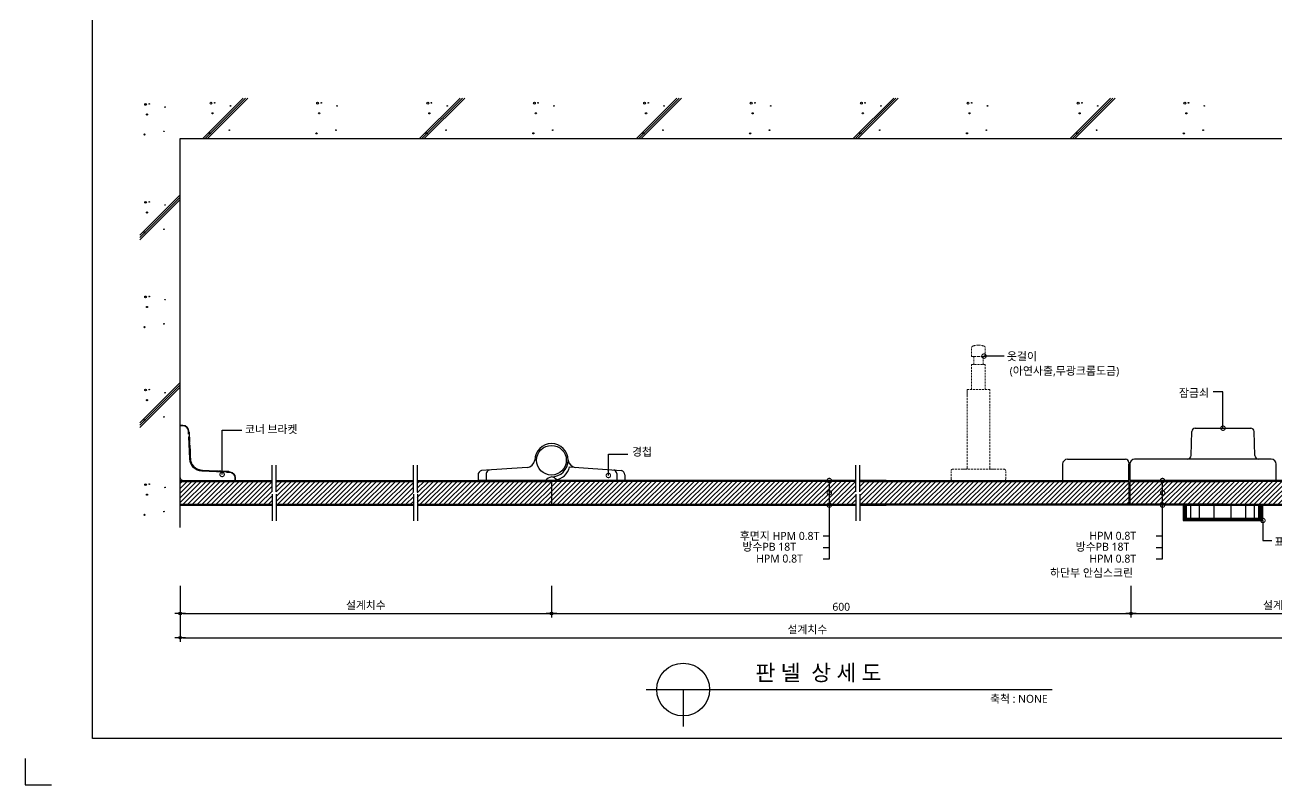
# Model space of a CAD drawing. Extents: x -256 to 8104, y -176 to 5714.
# Drawn here: x -256 to 4488, y -176 to 2705 of the extents above; entities that cross this region are included whole.
import ezdxf
from ezdxf.enums import TextEntityAlignment as Align

# ---------------------------------------------------------------- set-up
doc = ezdxf.new("R2010")
doc.units = 0
doc.header["$LTSCALE"] = 30
doc.linetypes.add('HIDDEN', pattern=[0.375, 0.25, -0.125])
doc.layers.get('0').update_dxf_attribs({"linetype": 'CONTINUOUS'})
doc.layers.get('DEFPOINTS').update_dxf_attribs({"linetype": 'CONTINUOUS'})
for name, color, linetype in [('02---제품선', 4, 'CONTINUOUS'), ('C', 2, 'CONTINUOUS'), ('DIM', 7, 'CONTINUOUS'), ('HID', 9, 'HIDDEN'), ('TIT', 3, 'CONTINUOUS'), ('경첩', 4, 'CONTINUOUS'), ('문자', 3, 'CONTINUOUS'), ('부자재', 4, 'CONTINUOUS'), ('잠금쇠(회전형)', 4, 'CONTINUOUS'), ('치수', 1, 'CONTINUOUS'), ('판넬', 2, 'CONTINUOUS'), ('해치', 8, 'CONTINUOUS')]:
    doc.layers.add(name, color=color, linetype=linetype)
doc.styles.add('돋움', font='malgun.ttf')
doc.dimstyles.new('10', dxfattribs={"dimscale": 10, "dimtxt": 3, "dimasz": 1, "dimexe": 1.5, "dimexo": 2, "dimgap": 1, "dimtad": 1, "dimdec": 0, "dimlunit": 6, "dimtxsty": '돋움', "dimblk": 'DIMDOT', "dimcen": -1, "dimdle": 1.5, "dimclrt": 3, "dimazin": 3, "dimtfac": 1, "dimtdec": 0, "dimtix": 1, "dimtmove": 2, "dimatfit": 3, "dimldrblk": 'DIMDOT', "dimarcsym": 0})
pattern_1 = [(45, (150000, 0), (-8.980256, 8.980256), [])]

# ---------------------------------------------------------------- blocks, each defined once
blk = doc.blocks.new('DIMDOT')
at = {"linetype": 'Continuous'}
blk.add_line((-2, 0), (2, 0), dxfattribs=at)
for radius in [0.5, 0.25]:
    blk.add_circle((0, 0), radius, dxfattribs=at)
blk = doc.blocks.new('*D350')
at = {"layer": 'DEFPOINTS', "color": 0}
for p in [(158653.4, 775.5), (160060.5, 775.5), (160060.5, 649.8)]:
    blk.add_point(p, dxfattribs=at)
at = {"layer": 'DIM', "color": 0, "lineweight": -2, "ltscale": 10}
for p, q in [((158653.4, 755.5), (158653.4, 634.8)), ((160060.5, 755.5), (160060.5, 634.8)), ((158663.4, 649.8), (160050.5, 649.8))]:
    blk.add_line(p, q, dxfattribs=at)
at = {"layer": 'DIM', "color": 0, "lineweight": -2, "xscale": 10, "yscale": 10, "zscale": 10, "rotation": 180}
blk.add_blockref('DIMDOT', (158653.4, 649.8), dxfattribs=at)
at = {"layer": 'DIM', "color": 0, "lineweight": -2, "xscale": 10, "yscale": 10, "zscale": 10}
blk.add_blockref('DIMDOT', (160060.5, 649.8), dxfattribs=at)
at = {"layer": 'DIM', "color": 3, "insert": (159357, 679.5), "char_height": 30, "attachment_point": 5, "style": '돋움'}
blk.add_mtext('설계치수', dxfattribs=at)
blk = doc.blocks.new('*D351')
at = {"layer": 'DEFPOINTS', "color": 0}
for p in [(158653.4, 775.5), (163407.3, 775.5), (163407.3, 558.3)]:
    blk.add_point(p, dxfattribs=at)
at = {"layer": 'DIM', "color": 0, "lineweight": -2, "ltscale": 10}
for p, q in [((158653.4, 755.5), (158653.4, 543.3)), ((163407.3, 755.5), (163407.3, 543.3)), ((158663.4, 558.3), (163397.3, 558.3))]:
    blk.add_line(p, q, dxfattribs=at)
at = {"layer": 'DIM', "color": 0, "lineweight": -2, "xscale": 10, "yscale": 10, "zscale": 10, "rotation": 180}
blk.add_blockref('DIMDOT', (158653.4, 558.3), dxfattribs=at)
at = {"layer": 'DIM', "color": 0, "lineweight": -2, "xscale": 10, "yscale": 10, "zscale": 10}
blk.add_blockref('DIMDOT', (163407.3, 558.3), dxfattribs=at)
at = {"layer": 'DIM', "color": 3, "insert": (161030.4, 588), "char_height": 30, "attachment_point": 5, "style": '돋움'}
blk.add_mtext('설계치수', dxfattribs=at)
blk = doc.blocks.new('_DOTSMALL')
at = {"color": 0, "linetype": 'ByBlock', "const_width": 0.5}
blk.add_lwpolyline([(-0.0625, 0, 1), (0.0625, 0, 1)], format="xyb", close=True, dxfattribs=at)
blk = doc.blocks.new('A$C63EC304E')
at = {"layer": '치수', "color": 1, "xscale": 2.5, "yscale": 2.5, "zscale": 2.5, "rotation": 234.3098741996962}
blk.add_blockref('_DOTSMALL', (0.31, 0.31), dxfattribs=at)
blk = doc.blocks.new('A$C2BC9653E')
at = {"layer": '치수', "xscale": 0.3333333333333333, "yscale": 0.3333333333333333, "zscale": 0.3333333333333333}
blk.add_blockref('A$C63EC304E', (0, 0), dxfattribs=at)
blk = doc.blocks.new('A$C7FC71301')
at = {"layer": '치수', "rotation": 180}
blk.add_blockref('A$C2BC9653E', (0.21, 0.21), dxfattribs=at)
blk = doc.blocks.new('A$C4A20372B')
at = {"layer": '치수'}
blk.add_blockref('A$C7FC71301', (0, 0), dxfattribs=at)
blk = doc.blocks.new('A$C566469F5')
at = {"layer": '치수'}
blk.add_blockref('A$C4A20372B', (0, 0), dxfattribs=at)
blk = doc.blocks.new('A$C7E317CD4')
at = {"layer": '해치', "xscale": 2, "yscale": 2, "zscale": 2}
blk.add_blockref('A$C566469F5', (0, 0), dxfattribs=at)
blk = doc.blocks.new('A$C601D7F27')
at = {"layer": '치수'}
blk.add_blockref('A$C7E317CD4', (0, 0), dxfattribs=at)
blk = doc.blocks.new('A$C38802C08')
at = {"layer": '치수'}
blk.add_blockref('A$C601D7F27', (0, 0), dxfattribs=at)
blk = doc.blocks.new('*D352')
at = {"layer": 'DEFPOINTS', "color": 0}
for p in [(162256.5, 775.5), (163407.3, 775.5), (163407.3, 649.8)]:
    blk.add_point(p, dxfattribs=at)
at = {"layer": 'DIM', "color": 0, "lineweight": -2, "ltscale": 10}
for p, q in [((162256.5, 755.5), (162256.5, 634.8)), ((163407.3, 755.5), (163407.3, 634.8)), ((162266.5, 649.8), (163397.3, 649.8))]:
    blk.add_line(p, q, dxfattribs=at)
at = {"layer": 'DIM', "color": 0, "lineweight": -2, "xscale": 10, "yscale": 10, "zscale": 10, "rotation": 180}
blk.add_blockref('DIMDOT', (162256.5, 649.8), dxfattribs=at)
at = {"layer": 'DIM', "color": 0, "lineweight": -2, "xscale": 10, "yscale": 10, "zscale": 10}
blk.add_blockref('DIMDOT', (163407.3, 649.8), dxfattribs=at)
at = {"layer": 'DIM', "color": 3, "insert": (162831.9, 679.5), "char_height": 30, "attachment_point": 5, "style": '돋움'}
blk.add_mtext('설계치수', dxfattribs=at)
blk = doc.blocks.new('*D353')
at = {"layer": 'DEFPOINTS', "color": 0}
for p in [(160060.5, 775.5), (162256.5, 775.5), (162256.5, 649.8)]:
    blk.add_point(p, dxfattribs=at)
at = {"layer": 'DIM', "color": 0, "lineweight": -2, "ltscale": 10}
for p, q in [((160060.5, 755.5), (160060.5, 634.8)), ((162256.5, 755.5), (162256.5, 634.8)), ((160070.5, 649.8), (162246.5, 649.8))]:
    blk.add_line(p, q, dxfattribs=at)
at = {"layer": 'DIM', "color": 0, "lineweight": -2, "xscale": 10, "yscale": 10, "zscale": 10, "rotation": 180}
blk.add_blockref('DIMDOT', (160060.5, 649.8), dxfattribs=at)
at = {"layer": 'DIM', "color": 0, "lineweight": -2, "xscale": 10, "yscale": 10, "zscale": 10}
blk.add_blockref('DIMDOT', (162256.5, 649.8), dxfattribs=at)
at = {"layer": 'DIM', "color": 3, "insert": (161158.5, 675.3), "char_height": 30, "attachment_point": 5, "style": '돋움'}
blk.add_mtext('600', dxfattribs=at)
blk = doc.blocks.new('A$C06B31977')
for p, q in [((1.26, 11.06), (1.26, 21.17)), ((1.26, 10.11), (1.26, 0))]:
    blk.add_line(p, q)
blk = doc.blocks.new('AURA_16', base_point=(158321.5, 175.8))
at = {"layer": '해치', "transparency": 33554687}
h = blk.add_hatch(dxfattribs=at)
h.set_pattern_fill('ANSI31', color=256, scale=4, style=0)
h.set_pattern_definition(pattern_1)
h.paths.add_polyline_path([(159002.4, 1102.5), (159002.4, 1112), (159002.4, 1150.8), (158653.4, 1150.8), (158653.4, 1064.1), (159002.4, 1064.1)])
h.paths.add_polyline_path([(159017.1, 1102.5), (159017.1, 1112), (159017.1, 1150.8), (159537.5, 1150.8), (159537.5, 1102.5), (159537.5, 1064.1), (159017.1, 1064.1)])
at = {"layer": '해치'}
h = blk.add_hatch(dxfattribs=at)
h.set_pattern_fill('ANSI31', color=256, scale=4)
h.set_pattern_definition(pattern_1)
h.paths.add_polyline_path([(160060.5, 1064.1), (160060.5, 1150.8), (159552.1, 1150.8), (159552.1, 1064.1)])
at = {"layer": '해치', "transparency": 33554687}
h = blk.add_hatch(dxfattribs=at)
h.set_pattern_fill('ANSI31', color=256, scale=4)
h.set_pattern_definition(pattern_1)
h.paths.add_polyline_path([(160060.5, 1150.8), (160060.5, 1064.1), (161113.5, 1064.1), (161113.5, 1105.4, -0.610943), (161111.8, 1108.7, -0.241509), (161113.5, 1109.6), (161113.5, 1150.8)])
h = blk.add_hatch(dxfattribs=at)
h.set_pattern_fill('ANSI31', color=256, scale=4)
h.set_pattern_definition(pattern_1)
h.paths.add_polyline_path([(161214.2, 1150.8), (161113.5, 1150.8), (161113.5, 1109.6, -0.610943), (161115.2, 1106.3, -0.241509), (161113.5, 1105.4), (161113.5, 1064.1), (161214.2, 1064.1)])
h = blk.add_hatch(dxfattribs=at)
h.set_pattern_fill('ANSI31', color=256, scale=4)
h.set_pattern_definition(pattern_1)
h.paths.add_polyline_path([(162248.5, 1064.1), (162248.5, 1150.8), (161328.4, 1150.8), (161228.8, 1150.8), (161228.8, 1112), (161228.8, 1102.5), (161228.8, 1064.1), (161328.4, 1064.1)])
h = blk.add_hatch(dxfattribs=at)
h.set_pattern_fill('ANSI31', color=256, scale=4, style=0)
h.set_pattern_definition(pattern_1)
h.paths.add_polyline_path([(163023.4, 1102.5), (163023.4, 1112), (163023.4, 1150.8), (163407.3, 1150.8), (163407.3, 1064.1), (163023.4, 1064.1)])
edge = h.paths.add_edge_path()
edge.add_line((163008.8, 1102.5), (163008.8, 1112))
edge.add_line((163008.8, 1112), (163008.8, 1150.8))
edge.add_line((163008.8, 1150.8), (162376.3, 1150.8))
edge.add_line((162376.3, 1150.8), (162376.3, 1109.6))
edge.add_arc((162376.3, 1107.5), 2.08, -35.6901, 90, ccw=False)
edge.add_arc((162376.3, 1107.5), 2.08, 270, 324.3099, ccw=False)
edge.add_line((162376.3, 1105.4), (162376.3, 1064.1))
edge.add_line((162376.3, 1064.1), (163008.8, 1064.1))
edge.add_line((163008.8, 1064.1), (163008.8, 1102.5))
h.paths.add_polyline_path([(162251.5, 1150.8), (162251.5, 1064.1), (162376.3, 1064.1), (162376.3, 1105.4, -0.610943), (162374.6, 1108.7, -0.241509), (162376.3, 1109.6), (162376.3, 1150.8)])
h.paths.add_polyline_path([(163825, 1150.8), (163407.3, 1150.8), (163407.3, 1064.1), (163825, 1064.1)])
for p, q in [((158653.4, 2451.2), (163825, 2451.2)), ((158653.4, 976.2), (158653.4, 2451.2))]:
    blk.add_line(p, q)
at = {"color": 2}
for p, q in [((160060.5, 1154.1), (160060.5, 1060.8)), ((162248.5, 1150.8), (162248.5, 1064.1)), ((162251.5, 1150.8), (162251.5, 1064.1)), ((158065.6, 100), (158065.6, 0)), ((158065.6, 100), (158065.6, 0)), ((158065.6, 100), (158065.6, 0)), ((158065.6, 100), (158065.6, 0)), ((158065.6, 0), (158165.6, 0))]:
    blk.add_line(p, q, dxfattribs=at)
for points in [[(158320.8, 5714.2), (165573.1, 5714.2), (165573.1, 175.8), (158320.8, 175.8)], [(158320.8, 5714.2), (165573.1, 5714.2), (165573.1, 175.8), (158320.8, 175.8)], [(158320.8, 5714.2), (166302.7, 5714.2), (166302.7, 175.8), (158320.8, 175.8)]]:
    blk.add_lwpolyline(points, close=True, dxfattribs=at)
at = {"layer": '02---제품선'}
for p, q in [((162484.1, 1249.3), (162487.3, 1340.7)), ((162499.7, 1352.6), (162710.3, 1352.6)), ((162725.9, 1249.3), (162722.7, 1340.7)), ((162015.8, 1234.8), (162236, 1234.8)), ((162456.2, 1234.8), (162270.1, 1234.8)), ((162469.2, 1234.8), (162456.2, 1234.8)), ((162740.9, 1234.8), (162469.2, 1234.8)), ((162788, 1234.8), (162740.9, 1234.8)), ((161997.2, 1216.2), (161997.2, 1154.1)), ((162248.5, 1222.4), (162248.5, 1154.1)), ((162248.5, 1154.1), (162248.5, 1216.2)), ((162251.5, 1216.2), (162251.5, 1154.1)), ((162806.6, 1154.1), (162806.6, 1216.2)), ((161997.2, 1154.1), (162248.5, 1154.1)), ((162806.6, 1154.1), (162251.5, 1154.1))]:
    blk.add_line(p, q, dxfattribs=at)
for centre, radius, start, end in [((162499.7, 1340.2), 12.4, 90, 178), ((162710.3, 1340.2), 12.4, 2, 90), ((162015.8, 1216.2), 18.6, 90, 180), ((162236, 1222.4), 12.4, 0, 90), ((162270.1, 1216.2), 18.6, 90, 180), ((162469.2, 1249.8), 15, 270, 358), ((162740.9, 1249.8), 15, 182, 270), ((162788, 1216.2), 18.6, 0, 90)]:
    blk.add_arc(centre, radius, start, end, dxfattribs=at)
at = {"layer": 'C'}
for p, q in [((158653.4, 1150.8), (159002.4, 1150.8)), ((159017.1, 1150.8), (159537.5, 1150.8)), ((159552.1, 1150.8), (160060.5, 1150.8)), ((161214.2, 1150.8), (160060.5, 1150.8)), ((161228.8, 1150.8), (162248.5, 1150.8)), ((161328.4, 1150.8), (161228.8, 1150.8)), ((162251.5, 1150.8), (162618.5, 1150.8)), ((163008.8, 1150.8), (162618.5, 1150.8)), ((158653.4, 1064.1), (159002.4, 1064.1)), ((159017.1, 1064.1), (159537.5, 1064.1)), ((159552.1, 1064.1), (160076.7, 1064.1)), ((160060.5, 1064.1), (161214.2, 1064.1)), ((162248.5, 1064.1), (161228.8, 1064.1)), ((161228.8, 1064.1), (161328.4, 1064.1)), ((162618.5, 1064.1), (162251.5, 1064.1)), ((162618.5, 1064.1), (163008.8, 1064.1))]:
    blk.add_line(p, q, dxfattribs=at)
at = {"layer": 'HID', "lineweight": 15}
for p, q in [((161652.6, 1624.3), (161652.6, 1659.8)), ((161652.6, 1624.3), (161660.5, 1624.3)), ((161660.5, 1624.3), (161678.5, 1624.3)), ((161660.5, 1624.3), (161660.5, 1594.5)), ((161696.6, 1624.3), (161678.5, 1624.3)), ((161704.5, 1624.3), (161696.6, 1624.3)), ((161696.6, 1624.3), (161696.6, 1594.5)), ((161704.5, 1624.3), (161704.5, 1659.8)), ((161652.6, 1499.4), (161652.6, 1594.5)), ((161704.5, 1594.5), (161652.6, 1594.5)), ((161704.5, 1499.4), (161704.5, 1594.5)), ((161721.2, 1499.4), (161635.8, 1499.4)), ((161635.8, 1475.7), (161635.8, 1499.4)), ((161635.8, 1201.8), (161635.8, 1499.4)), ((161721.2, 1201.8), (161721.2, 1499.4)), ((161575.3, 1159.1), (161575.3, 1191.8)), ((161630.8, 1196.8), (161580.3, 1196.8)), ((161736.2, 1196.8), (161620.8, 1196.8)), ((161726.2, 1196.8), (161776.7, 1196.8)), ((161781.7, 1159.1), (161781.7, 1191.8)), ((161776.7, 1154.1), (161580.3, 1154.1)), ((162330.1, 1154.1), (162361.8, 1154.1)), ((162361.8, 1154.1), (162551.8, 1154.1))]:
    blk.add_line(p, q, dxfattribs=at)
for centre, radius, start, end in [((161661.3, 1654.6), 10.2, 101.3021, 148.9655), ((161683.5, 1582.4), 85.6, 93.3455, 106.4545), ((161673.5, 1582.4), 85.6, 73.5455, 86.6545), ((161695.8, 1654.6), 10.2, 31.0345, 78.6979), ((161580.3, 1191.8), 5, 90, 180), ((161630.8, 1201.8), 5, 270, 0), ((161726.2, 1201.8), 5, 180, 270), ((161776.7, 1191.8), 5, 0, 90), ((161580.3, 1159.1), 5, 180, 270), ((161776.7, 1159.1), 5, 270, 0)]:
    blk.add_arc(centre, radius, start, end, dxfattribs=at)
at = {"layer": 'TIT', "color": 7}
for p, q in [((160419.5, 361.9), (161957.3, 361.9)), ((160559.5, 361.9), (160559.5, 221.9))]:
    blk.add_line(p, q, dxfattribs=at)
blk.add_circle((160559.5, 361.9), 100, dxfattribs=at)
at = {"layer": '경첩', "color": 4, "linetype": 'Continuous', "lineweight": 15}
for p, q in [((158653.4, 1364.1), (158664, 1364.1)), ((158653.4, 1361.8), (158653.4, 1364.1)), ((158653.4, 1341.7), (158653.4, 1361.8)), ((158664, 1361.8), (158653.4, 1361.8)), ((158653.4, 1338.5), (158653.4, 1340.8)), ((158653.4, 1338.5), (158653.4, 1168.1)), ((158664, 1361.8), (158664, 1364.1)), ((158684.3, 1329.6), (158683.6, 1343.1)), ((158685.9, 1343.2), (158687, 1319.9)), ((158687.7, 1338.6), (158686.2, 1337.1)), ((158688.8, 1333.1), (158686.5, 1330.8)), ((158688.8, 1333.1), (158690, 1307.8)), ((158688.7, 1236.1), (158684.7, 1319.8)), ((158687, 1319.9), (158691, 1236.2)), ((158690, 1307.8), (158687.7, 1305.6)), ((158690.3, 1301.5), (158688, 1299.3)), ((158690.4, 1298.4), (158688.2, 1296.2)), ((158690.7, 1292.1), (158688.5, 1289.9)), ((158690.8, 1288.9), (158688.6, 1286.7)), ((158690.4, 1298.4), (158690.7, 1292.1)), ((158690.8, 1288.9), (158692.1, 1262.2)), ((158692.1, 1262.2), (158689.9, 1259.9)), ((158692.1, 1262.1), (158689.9, 1259.8)), ((158692.3, 1258.1), (158690.1, 1255.9)), ((158692.4, 1255.9), (158690.2, 1253.7)), ((158692.8, 1247.3), (158690.6, 1245.1)), ((158692.8, 1246.4), (158690.6, 1244.2)), ((158693, 1243.2), (158690.8, 1241)), ((158693, 1242.3), (158690.8, 1240.1)), ((158693.5, 1233.8), (158691.4, 1231.7)), ((158692.1, 1262.1), (158692.3, 1258.1)), ((158692.4, 1255.9), (158692.8, 1247.3)), ((158692.8, 1247.3), (158692.8, 1246.4)), ((158692.8, 1246.4), (158693, 1243.2)), ((158693, 1243.2), (158693, 1242.3)), ((158693, 1242.3), (158693.3, 1236.3)), ((158693.8, 1231.7), (158691.8, 1229.7)), ((158694.4, 1228.3), (158692.5, 1226.3)), ((158692.6, 1226.3), (158694.5, 1228.2)), ((158695.9, 1223.4), (158694.1, 1221.6)), ((158697.4, 1219.6), (158695.7, 1217.9)), ((158698.5, 1217.4), (158696.8, 1215.7)), ((158701, 1213.3), (158699.3, 1211.6)), ((158702.4, 1211.4), (158700.7, 1209.7)), ((158712.6, 1201.8), (158710.9, 1200.1)), ((158714.6, 1200.5), (158712.9, 1198.8)), ((158718.9, 1198.2), (158717.1, 1196.4)), ((158721.2, 1197.2), (158719.4, 1195.4)), ((158726.1, 1195.5), (158724.2, 1193.6)), ((158819.1, 1185.5), (158735.3, 1189.4)), ((158735.4, 1191.7), (158819.2, 1187.8)), ((158735.5, 1194.1), (158737.8, 1194)), ((158735.5, 1194.1), (158791.3, 1191.4)), ((158737.8, 1194), (158735.5, 1191.7)), ((158791.3, 1191.4), (158789.1, 1189.2)), ((158797.6, 1191.1), (158795.4, 1188.9)), ((158800.8, 1191), (158798.6, 1188.8)), ((158807.1, 1190.7), (158804.9, 1188.5)), ((158807.1, 1190.7), (158837.1, 1189.3)), ((158819.2, 1187.8), (158842.5, 1186.7)), ((158837.9, 1188.5), (158836.4, 1187)), ((158837.9, 1188.5), (158837.1, 1189.3)), ((158667.4, 1154.1), (158837.7, 1154.1)), ((158842.4, 1184.4), (158828.9, 1185)), ((158840.1, 1154.1), (158837.7, 1154.1)), ((158861.1, 1154.1), (158841, 1154.1)), ((158861.1, 1154.1), (158861.1, 1164.8)), ((158861.1, 1164.8), (158863.4, 1164.8)), ((158863.4, 1154.1), (158861.1, 1154.1)), ((158863.4, 1164.8), (158863.4, 1154.1))]:
    blk.add_line(p, q, dxfattribs=at)
at = {"layer": '경첩', "color": 4, "linetype": 'Continuous', "lineweight": 15, "flags": 128}
for points in [[(158683.6, 1343.1), (158684.1, 1343.2), (158684.5, 1343.2), (158684.9, 1343.2), (158685.3, 1343.2), (158685.6, 1343.2), (158685.8, 1343.2), (158685.9, 1343.2), (158685.9, 1343.2)], [(158688.5, 1337.8), (158688.4, 1338), (158688.2, 1338.2), (158688.1, 1338.3), (158687.9, 1338.4), (158687.9, 1338.5), (158687.8, 1338.6), (158687.8, 1338.6), (158687.7, 1338.6)], [(158688.5, 1337.8), (158688.6, 1336.8), (158688.6, 1335.7), (158688.7, 1334.4), (158688.8, 1333.1)], [(158687, 1319.9), (158687, 1319.9), (158686.9, 1319.9), (158686.7, 1319.9), (158686.4, 1319.9), (158686, 1319.9), (158685.6, 1319.8), (158685.2, 1319.8), (158684.7, 1319.8)], [(158690, 1307.8), (158690, 1306.6), (158690.1, 1305.4), (158690.1, 1304.3), (158690.2, 1303.4), (158690.2, 1302.6), (158690.2, 1302), (158690.2, 1301.7), (158690.3, 1301.5)], [(158691, 1236.2), (158691, 1236.2), (158690.8, 1236.2), (158690.6, 1236.1), (158690.3, 1236.1), (158690, 1236.1), (158689.6, 1236.1), (158689.1, 1236.1), (158688.7, 1236.1)], [(158692.1, 1262.2), (158692.1, 1262.1), (158692.1, 1262.1)], [(158692.3, 1258.1), (158692.3, 1257.4), (158692.4, 1256.7), (158692.4, 1255.9)], [(158693.5, 1233.8), (158693.7, 1232.3), (158693.8, 1231.7)], [(158694.4, 1228.3), (158694.4, 1228.3), (158694.4, 1228.3)], [(158735.4, 1191.7), (158735.4, 1191.7), (158735.4, 1191.6), (158735.4, 1191.4), (158735.4, 1191.1), (158735.4, 1190.7), (158735.3, 1190.3), (158735.3, 1189.9), (158735.3, 1189.4)], [(158791.3, 1191.4), (158792.4, 1191.4), (158793.5, 1191.3), (158794.5, 1191.3), (158795.4, 1191.3), (158796.2, 1191.2), (158796.8, 1191.2), (158797.3, 1191.2), (158797.5, 1191.2), (158797.6, 1191.1)], [(158800.8, 1191), (158800.9, 1191), (158801.3, 1191), (158801.9, 1190.9), (158802.6, 1190.9), (158803.6, 1190.9), (158804.7, 1190.8), (158805.9, 1190.8), (158807.1, 1190.7)], [(158819.2, 1187.8), (158819.2, 1187.8), (158819.2, 1187.6), (158819.1, 1187.4), (158819.1, 1187.1), (158819.1, 1186.8), (158819.1, 1186.4), (158819.1, 1185.9), (158819.1, 1185.5)], [(158842.4, 1184.4), (158842.4, 1184.8), (158842.4, 1185.3), (158842.4, 1185.7), (158842.5, 1186), (158842.5, 1186.3), (158842.5, 1186.5), (158842.5, 1186.7), (158842.5, 1186.7)]]:
    blk.add_lwpolyline(points, dxfattribs=at)
at = {"layer": '경첩', "color": 4, "linetype": 'Continuous', "lineweight": 15}
for centre, radius, start, end in [((158664, 1342.2), 21.9, 2.6983, 90), ((158664, 1342.2), 19.6, 2.6983, 90), ((158737.6, 1238.4), 49, 182.6983, 267.3017), ((158737.6, 1238.4), 46.7, 182.6983, 267.3017), ((158737.6, 1238.4), 44.3, 182.6983, 185.9088), ((158737.6, 1238.4), 44.3, 188.6056, 193.1623), ((158737.6, 1238.4), 44.3, 193.2431, 199.766), ((158737.6, 1238.4), 44.3, 199.766, 204.9948), ((158737.6, 1238.4), 44.3, 208.1736, 214.3849), ((158737.6, 1238.4), 44.3, 214.3855, 217.4388), ((158737.6, 1238.4), 44.3, 217.4392, 235.6151), ((158737.6, 1238.3), 44.3, 235.6142, 238.7009), ((158737.6, 1238.4), 44.3, 238.7002, 245.0052), ((158737.6, 1238.4), 44.3, 248.2494, 255.0002), ((158737.6, 1238.4), 44.3, 255, 267.3017), ((158841.5, 1164.8), 21.9, 0, 87.3017), ((158667.4, 1168.1), 14, 180, 270), ((158841.5, 1164.8), 19.6, 0, 87.3017)]:
    blk.add_arc(centre, radius, start, end, dxfattribs=at)
at = {"layer": '부자재'}
for p, q in [((159968.3, 1204.2), (159795.5, 1192.1)), ((160129.3, 1206.1), (160325.2, 1192.2)), ((159782.5, 1176.2), (159782.5, 1154.1)), ((160060.5, 1154.1), (159782.5, 1154.1)), ((159812.5, 1180.3), (159812.5, 1154.1)), ((160074.7, 1154.1), (160338.6, 1154.1)), ((160308.6, 1180.3), (160308.6, 1154.1)), ((160338.6, 1176.2), (160338.6, 1154.1))]:
    blk.add_line(p, q, dxfattribs=at)
at = {"layer": '부자재', "color": 1}
blk.add_circle((160060.5, 1231.1), 56.2, dxfattribs=at)
at = {"layer": '부자재'}
for centre, radius, start, end in [((160060.5, 1231.1), 63, 270, 180), ((159799.2, 1175.8), 16.8, 101.7765, 181.6712), ((159832.9, 1174.7), 21.2, 113.4077, 164.5497), ((159966.7, 1235.2), 31, 272.9231, 352.4724), ((160062.7, 1222.8), 68.6, 280.084, 345.9792), ((160154.3, 1235.2), 31, 187.5276, 267.0769), ((160288.1, 1174.7), 21.2, 15.4503, 67.3004), ((160321.8, 1175.8), 16.8, 358.3288, 78.2235), ((160069.1, 1129.6), 39.5, 102.5267, 141.5475), ((160051.9, 1129.6), 39.5, 43.1003, 77.4733)]:
    blk.add_arc(centre, radius, start, end, dxfattribs=at)
at = {"layer": '잠금쇠(회전형)', "linetype": 'Continuous', "lineweight": 15}
for p, q in [((162454.8, 1060.1), (162755.2, 1060.1)), ((162454.8, 1060.1), (162454.8, 1011.8)), ((162455.7, 1060.1), (162455.7, 1011.8)), ((162755.2, 1060.1), (162755.2, 1011.8)), ((162453.8, 1011.8), (162756.2, 1011.8)), ((162453.8, 1002.5), (162453.8, 1011.8)), ((162453.8, 1002.8), (162756.2, 1002.8)), ((162756.2, 1002.5), (162756.2, 1011.8))]:
    blk.add_line(p, q, dxfattribs=at)
at = {"layer": '치수'}
for p, q in [((161775.5, 1625.7), (161699.4, 1625.7)), ((162605, 1489.9), (162568.4, 1489.9)), ((162605, 1352.6), (162605, 1489.9)), ((158812.9, 1345.8), (158887, 1345.8)), ((158812.9, 1177.4), (158812.9, 1345.8)), ((160276.1, 1173.4), (160276.1, 1254.3)), ((160276.1, 1254.3), (160350.3, 1254.3)), ((161113.5, 857.6), (161113.5, 1154.1)), ((162376.3, 857.6), (162376.3, 1154.1)), ((162756.2, 1002.5), (162756.2, 926.8)), ((161089.7, 944.4), (161113.5, 944.4)), ((162352.5, 944.4), (162376.3, 944.4)), ((162756.2, 926.8), (162790.5, 926.8)), ((161089.7, 900.8), (161113.5, 900.8)), ((161089.7, 857.6), (161113.5, 857.6)), ((162352.5, 900.8), (162376.3, 900.8)), ((162352.5, 857.6), (162376.3, 857.6))]:
    blk.add_line(p, q, dxfattribs=at)
at = {"layer": '판넬', "color": 1}
for p, q in [((158653.4, 1154.1), (159002.4, 1154.1)), ((159017.1, 1154.1), (159537.5, 1154.1)), ((159552.1, 1154.1), (160040.1, 1154.1)), ((161214.2, 1154.1), (160060.5, 1154.1)), ((161228.8, 1154.1), (162246.5, 1154.1)), ((161328.4, 1154.1), (161228.8, 1154.1)), ((162256.5, 1154.1), (162618.5, 1154.1)), ((163008.8, 1154.1), (162618.5, 1154.1)), ((158653.4, 1060.8), (159002.4, 1060.8)), ((159017.1, 1060.8), (159537.5, 1060.8)), ((159552.1, 1060.8), (160080.1, 1060.8)), ((160060.5, 1060.8), (161214.2, 1060.8)), ((162251.5, 1060.8), (161228.8, 1060.8)), ((161228.8, 1060.8), (161328.4, 1060.8)), ((162618.5, 1060.8), (162251.5, 1060.8)), ((162618.5, 1060.8), (163008.8, 1060.8))]:
    blk.add_line(p, q, dxfattribs=at)
at = {"layer": '해치'}
for p, q in [((158739.3, 2451.2), (158892.4, 2604.3)), ((158757, 2451.2), (158910.1, 2604.3)), ((159560.9, 2451.2), (159714, 2604.3)), ((159578.5, 2451.2), (159731.7, 2604.3)), ((160382.5, 2451.2), (160535.6, 2604.3)), ((160400.1, 2451.2), (160553.2, 2604.3)), ((161204, 2451.2), (161357.2, 2604.3)), ((161221.7, 2451.2), (161374.8, 2604.3)), ((162025.6, 2451.2), (162178.7, 2604.3)), ((162043.3, 2451.2), (162196.4, 2604.3)), ((158500.3, 2084.3), (158653.4, 2237.4)), ((158500.3, 2066.6), (158653.4, 2219.8)), ((158500.3, 1372.6), (158653.4, 1525.8)), ((158500.3, 1355), (158653.4, 1508.1)), ((162457.6, 1060.1), (162457.6, 1011.8)), ((162460.6, 1060.1), (162460.6, 1011.8)), ((162465.7, 1060.1), (162465.7, 1011.8)), ((162482, 1060.1), (162482, 1011.8)), ((162515.4, 1060.1), (162515.4, 1011.8)), ((162570.9, 1060.1), (162570.9, 1011.8)), ((162634.6, 1060.1), (162634.6, 1011.8)), ((162690.1, 1060.1), (162690.1, 1011.8)), ((162723.5, 1060.1), (162723.5, 1011.8)), ((162739.8, 1060.1), (162739.8, 1011.8)), ((162744.3, 1060.1), (162744.3, 1011.8)), ((162749.5, 1060.1), (162749.5, 1011.8)), ((162752.5, 1060.1), (162752.5, 1011.8)), ((162754.3, 1060.1), (162754.3, 1011.8)), ((162453.8, 1008.7), (162756.2, 1008.7)), ((162453.8, 1007.2), (162756.2, 1007.2)), ((162453.8, 1005.6), (162756.2, 1005.6)), ((162453.8, 1004.7), (162756.2, 1004.7)), ((162453.8, 1003.8), (162756.2, 1003.8)), ((162453.8, 1002.5), (162756.2, 1002.5))]:
    blk.add_line(p, q, dxfattribs=at)
at = {"layer": '해치', "color": 2}
for p, q in [((158748.1, 2451.2), (158901.3, 2604.3)), ((159569.7, 2451.2), (159722.8, 2604.3)), ((160391.3, 2451.2), (160544.4, 2604.3)), ((161212.9, 2451.2), (161366, 2604.3)), ((162034.4, 2451.2), (162187.6, 2604.3)), ((158500.3, 2075.5), (158653.4, 2228.6)), ((158500.3, 1363.8), (158653.4, 1517))]:
    blk.add_line(p, q, dxfattribs=at)
at = {"layer": '해치'}
for centre, radius in [((158522.4, 2580.3), 3.36), ((158536.3, 2581.9), 1.12), ((158596.3, 2570), 1.12), ((158770.2, 2584.7), 3.36), ((158784.1, 2586.3), 1.12), ((158844.1, 2574.4), 1.12), ((159174.3, 2584.7), 3.36), ((159188.2, 2586.3), 1.12), ((159248.2, 2574.4), 1.12), ((159591.8, 2584.7), 3.36), ((159605.7, 2586.3), 1.12), ((159665.7, 2574.4), 1.12), ((159995.8, 2584.7), 3.36), ((160009.7, 2586.3), 1.12), ((160069.7, 2574.4), 1.12), ((160413.4, 2584.7), 3.36), ((160427.3, 2586.3), 1.12), ((160487.3, 2574.4), 1.12), ((160817.4, 2584.7), 3.36), ((160831.3, 2586.3), 1.12), ((160891.3, 2574.4), 1.12), ((161235, 2584.7), 3.36), ((161248.9, 2586.3), 1.12), ((161308.9, 2574.4), 1.12), ((161639, 2584.7), 3.36), ((161652.9, 2586.3), 1.12), ((161712.9, 2574.4), 1.12), ((162056.5, 2584.7), 3.36), ((162070.4, 2586.3), 1.12), ((162130.4, 2574.4), 1.12), ((162460.6, 2584.7), 3.36), ((162474.4, 2586.3), 1.12), ((162534.4, 2574.4), 1.12), ((158528, 2542), 2.24), ((158775.8, 2546.4), 2.24), ((159179.9, 2546.4), 2.24), ((159597.4, 2546.4), 2.24), ((160001.4, 2546.4), 2.24), ((160419, 2546.4), 2.24), ((160823, 2546.4), 2.24), ((161240.6, 2546.4), 2.24), ((161644.6, 2546.4), 2.24), ((162062.1, 2546.4), 2.24), ((162466.2, 2546.4), 2.24), ((158518.4, 2465.9), 2.24), ((158591.8, 2478.2), 1.12), ((158766.2, 2470.3), 2.24), ((158839.7, 2482.6), 1.12), ((159170.2, 2470.3), 2.24), ((159243.7, 2482.6), 1.12), ((159587.8, 2470.3), 2.24), ((159661.2, 2482.6), 1.12), ((159991.8, 2470.3), 2.24), ((160065.2, 2482.6), 1.12), ((160409.4, 2470.3), 2.24), ((160482.8, 2482.6), 1.12), ((160813.4, 2470.3), 2.24), ((160886.8, 2482.6), 1.12), ((161230.9, 2470.3), 2.24), ((161304.4, 2482.6), 1.12), ((161635, 2470.3), 2.24), ((161708.4, 2482.6), 1.12), ((162052.5, 2470.3), 2.24), ((162126, 2482.6), 1.12), ((162456.5, 2470.3), 2.24), ((162530, 2482.6), 1.12), ((158522.4, 2209), 3.36), ((158536.3, 2210.6), 1.12), ((158596.3, 2198.7), 1.12), ((158528, 2170.7), 2.24), ((158518.4, 2094.6), 2.24), ((158591.8, 2106.9), 1.12), ((158522.4, 1850.3), 3.36), ((158536.3, 1851.9), 1.12), ((158528, 1812), 2.24), ((158596.3, 1840), 1.12), ((158518.4, 1735.9), 2.24), ((158591.8, 1748.2), 1.12), ((158522.4, 1497.4), 3.36), ((158536.3, 1499), 1.12), ((158596.3, 1487), 1.12), ((158528, 1459), 2.24), ((158518.4, 1383), 2.24), ((158591.8, 1395.3), 1.12), ((158522.4, 1138.7), 3.36), ((158536.3, 1140.3), 1.12), ((158528, 1100.4), 2.24), ((158596.3, 1128.3), 1.12), ((158518.4, 1024.3), 2.24), ((158591.8, 1036.6), 1.12)]:
    blk.add_circle(centre, radius, dxfattribs=at)
at = {"xscale": 10, "yscale": 10, "zscale": 10}
for p in [(158989.9, 1001.4), (159004.5, 1001.4), (159524.9, 1001.4), (159539.6, 1001.4), (161201.6, 1001.4), (161216.3, 1001.4)]:
    blk.add_blockref('A$C06B31977', p, dxfattribs=at)
at = {"layer": '치수', "xscale": 20, "yscale": 20, "zscale": 20}
for p in [(158808.2, 1173), (160271.9, 1169.2)]:
    blk.add_blockref('A$C38802C08', p, dxfattribs=at)
at = {"layer": '해치', "yscale": 20, "zscale": 20}
for p, xscale in [((161703.6, 1621.6), -20), ((162600.9, 1348.5), 20), ((162752.1, 998.4), 20)]:
    blk.add_blockref('A$C38802C08', p, dxfattribs=dict(at, xscale=xscale))
at = {"layer": '해치', "xscale": 20, "yscale": 20, "zscale": 20, "rotation": 90}
for p in [(161117.5, 1150), (162380.3, 1150), (161117.6, 1103.3), (162380.5, 1103.3), (161117.5, 1056.6), (162380.3, 1056.6)]:
    blk.add_blockref('A$C38802C08', p, dxfattribs=at)
at = {"layer": 'TIT', "style": '돋움'}
blk.add_text('판 넬  상 세 도', height=60, dxfattribs=at).set_placement((161311.3, 395.5), align=Align.RIGHT)
blk.add_text('축척 : NONE', height=30, dxfattribs=at).set_placement((161722.7, 311.7))
at = {"layer": '문자', "style": '돋움'}
for s, height, p in [('옷걸이', 30.34, (161843.3, 1625.6)), ('(아연사출,무광크롬도금)', 30.337, (162004.4, 1569.2)), ('잠금쇠', 30.34, (162495.2, 1487.5)), ('후면지 HPM 0.8T', 30.337, (160924.7, 945.1)), ('HPM 0.8T', 30.34, (162187.5, 944.8)), ('방수PB 18T', 30.34, (160885.5, 903.9)), ('방수PB 18T', 30.34, (162148.4, 903.9)), ('표시창', 30.34, (162857.4, 922.9)), ('HPM 0.8T', 30.34, (160924.7, 858.3)), ('HPM 0.8T', 30.34, (162187.5, 858.1)), ('하단부 안심스크린', 30.34, (162107.1, 805.2))]:
    blk.add_text(s, height=height, dxfattribs=at).set_placement(p, align=Align.MIDDLE)
for s, p in [('코너 브라켓', (158899.2, 1333.5)), ('경첩', (160365.9, 1248))]:
    blk.add_text(s, height=30, dxfattribs=at).set_placement(p)
at = {"layer": 'DIM', "ltscale": 10}
for base, p1, p2, text, picture, middle in [((160060.5, 649.8), (158653.4, 775.5), (160060.5, 775.5), '설계치수', '*D350', (159357, 679.5)), ((163407.3, 558.3), (158653.4, 775.5), (163407.3, 775.5), '설계치수', '*D351', (161030.4, 588)), ((162256.5, 649.8), (160060.5, 775.5), (162256.5, 775.5), '600', '*D353', (161158.5, 675.3)), ((163407.3, 649.8), (162256.5, 775.5), (163407.3, 775.5), '설계치수', '*D352', (162831.9, 679.5))]:
    dim = blk.add_linear_dim(base=base, p1=p1, p2=p2, text=text, dimstyle='10', override={"dimtxsty": '돋움'}, dxfattribs=at)
    dim.commit()
    dim.dimension.update_dxf_attribs({"geometry": picture, "text_midpoint": middle})

msp = doc.modelspace()

# ---------------------------------------------------------------- block references
msp.add_blockref('AURA_16', (0, 0))

doc.saveas('drawing.dxf')
